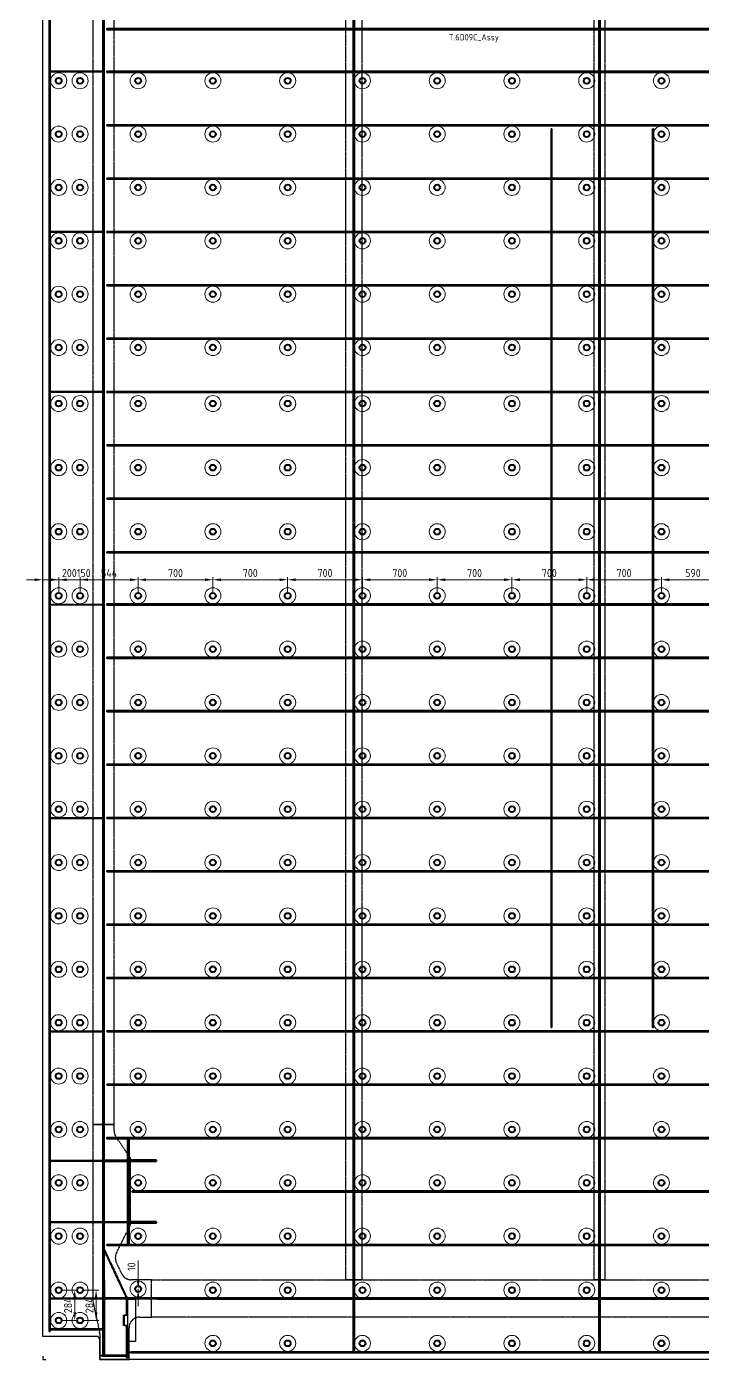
# Model space of a CAD drawing. Header units: millimetres. Extents: x -15442 to 12548, y -1071 to 35750.
# Drawn here: x -693 to 5634, y 10174 to 22660 of the extents above; entities that cross this region are included whole.
import ezdxf

# ---------------------------------------------------------------- set-up
doc = ezdxf.new("R2010")
doc.units = ezdxf.units.MM
for name, pattern in [('AM_ISO02W050', [7.5, 6, -1.5]), ('AM_ISO08W050', [18, 12, -1.5, 3, -1.5]), ('AM_ISO09W050', [22.5, 12, -1.5, 3, -1.5, 3, -1.5])]:
    doc.linetypes.add(name, pattern=pattern)
for name, color, linetype, lineweight in [('Mechanical-AM_0', 7, 'Continuous', 40), ('Mechanical-AM_11', 3, 'AM_ISO09W050', 25), ('Mechanical-AM_3', 6, 'AM_ISO02W050', 35), ('Mechanical-AM_7', 4, 'AM_ISO08W050', 25), ('Mechanical-AM_9', 253, 'Continuous', 0)]:
    doc.layers.add(name, color=color, linetype=linetype, lineweight=lineweight)
doc.styles.add('ACISOTS', font='isocp.shx', dxfattribs={"height": 1})
doc.styles.get("Standard").update_dxf_attribs({"font": 'ISOCP.SHX'})
doc.dimstyles.new('AM_ISO', dxfattribs={"dimtxt": 3, "dimasz": 3, "dimexe": 1, "dimexo": 1, "dimgap": 1, "dimtad": 1, "dimdec": 0, "dimdsep": 46, "dimtxsty": 'Standard', "dimcen": 0, "dimclrd": 256, "dimclre": 256, "dimclrt": 2, "dimadec": 0, "dimazin": 2, "dimtp": 0.1, "dimtm": 0.1, "dimtfac": 0.71, "dimtdec": 0, "dimtmove": 0, "dimatfit": 3, "dimfxl": 1, "dimtzin": 0, "dimlwd": -1, "dimlwe": -1, "dimarcsym": 1})

# ---------------------------------------------------------------- blocks, each defined once
blk = doc.blocks.new('cover in closed box DN90xSCH40')
for points in [[(30, 51), (5, 51), (5, 45), (30, 45)], [(36, -48), (36, 48), (30, 48), (30, -48)], [(30, -45), (5, -45), (5, -51), (30, -51)]]:
    blk.add_lwpolyline(points, close=True)
for points in [[(5, 51), (2, 51), (5, 48)], [(30, 48), (30, 51), (33, 48)], [(5, -51), (5, -48), (2, -51)], [(30, -48), (30, -51), (33, -48)]]:
    blk.add_solid(points)
blk = doc.blocks.new('*D1856')
at = {"layer": 'Defpoints', "color": 0, "transparency": 16777216}
for p in [(-393, 17478), (-543, 17328), (-393, 17328)]:
    blk.add_point(p, dxfattribs=at)
at = {"layer": 'Mechanical-AM_9', "transparency": 16777216}
for p, q in [((-543, 17353), (-543, 17503)), ((-393, 17353), (-393, 17503)), ((-618, 17478), (-693, 17478)), ((-543, 17478), (-393, 17478)), ((-318, 17478), (-73, 17478))]:
    blk.add_line(p, q, dxfattribs=at)
for points in [[(-618, 17491), (-618, 17466), (-543, 17478)], [(-318, 17491), (-318, 17466), (-393, 17478)]]:
    blk.add_solid(points, dxfattribs=at)
at = {"layer": 'Mechanical-AM_9', "color": 2, "transparency": 16777216, "insert": (-158, 17541), "char_height": 75, "attachment_point": 5}
blk.add_mtext('150', dxfattribs=at)
blk = doc.blocks.new('*D1855')
at = {"layer": 'Defpoints', "color": 0, "transparency": 16777216}
for p in [(-193, 17478), (-393, 17328), (-193, 17328)]:
    blk.add_point(p, dxfattribs=at)
at = {"layer": 'Mechanical-AM_9', "transparency": 16777216}
for p, q in [((-393, 17353), (-393, 17503)), ((-193, 17353), (-193, 17503)), ((-468, 17478), (-543, 17478)), ((-393, 17478), (-193, 17478)), ((-118, 17478), (-43, 17478))]:
    blk.add_line(p, q, dxfattribs=at)
for points in [[(-468, 17491), (-468, 17466), (-393, 17478)], [(-118, 17491), (-118, 17466), (-193, 17478)]]:
    blk.add_solid(points, dxfattribs=at)
at = {"layer": 'Mechanical-AM_9', "color": 2, "transparency": 16777216, "insert": (-293, 17541), "char_height": 75, "attachment_point": 5}
blk.add_mtext('200', dxfattribs=at)
blk = doc.blocks.new('*D1854')
at = {"layer": 'Defpoints', "color": 0, "transparency": 16777216}
for p in [(351, 17478), (-193, 17328), (351, 17328)]:
    blk.add_point(p, dxfattribs=at)
at = {"layer": 'Mechanical-AM_9', "transparency": 16777216}
for p, q in [((-193, 17353), (-193, 17503)), ((351, 17353), (351, 17503)), ((-118, 17478), (276, 17478))]:
    blk.add_line(p, q, dxfattribs=at)
for points in [[(-118, 17491), (-118, 17466), (-193, 17478)], [(276, 17491), (276, 17466), (351, 17478)]]:
    blk.add_solid(points, dxfattribs=at)
at = {"layer": 'Mechanical-AM_9', "color": 2, "transparency": 16777216, "insert": (79, 17541), "char_height": 75, "attachment_point": 5}
blk.add_mtext('544', dxfattribs=at)
blk = doc.blocks.new('*D1853')
at = {"layer": 'Defpoints', "color": 0, "transparency": 16777216}
for p in [(1051, 17478), (351, 17328), (1051, 17328)]:
    blk.add_point(p, dxfattribs=at)
at = {"layer": 'Mechanical-AM_9', "transparency": 16777216}
for p, q in [((351, 17353), (351, 17503)), ((1051, 17353), (1051, 17503)), ((426, 17478), (976, 17478))]:
    blk.add_line(p, q, dxfattribs=at)
for points in [[(426, 17491), (426, 17466), (351, 17478)], [(976, 17491), (976, 17466), (1051, 17478)]]:
    blk.add_solid(points, dxfattribs=at)
at = {"layer": 'Mechanical-AM_9', "color": 2, "transparency": 16777216, "insert": (701, 17541), "char_height": 75, "attachment_point": 5}
blk.add_mtext('700', dxfattribs=at)
blk = doc.blocks.new('*D1852')
at = {"layer": 'Defpoints', "color": 0, "transparency": 16777216}
for p in [(1751, 17478), (1051, 17328), (1751, 17328)]:
    blk.add_point(p, dxfattribs=at)
at = {"layer": 'Mechanical-AM_9', "transparency": 16777216}
for p, q in [((1051, 17353), (1051, 17503)), ((1751, 17353), (1751, 17503)), ((1126, 17478), (1676, 17478))]:
    blk.add_line(p, q, dxfattribs=at)
for points in [[(1126, 17491), (1126, 17466), (1051, 17478)], [(1676, 17491), (1676, 17466), (1751, 17478)]]:
    blk.add_solid(points, dxfattribs=at)
at = {"layer": 'Mechanical-AM_9', "color": 2, "transparency": 16777216, "insert": (1401, 17541), "char_height": 75, "attachment_point": 5}
blk.add_mtext('700', dxfattribs=at)
blk = doc.blocks.new('*D1851')
at = {"layer": 'Defpoints', "color": 0, "transparency": 16777216}
for p in [(2451, 17478), (1751, 17328), (2451, 17328)]:
    blk.add_point(p, dxfattribs=at)
at = {"layer": 'Mechanical-AM_9', "transparency": 16777216}
for p, q in [((1751, 17353), (1751, 17503)), ((2451, 17353), (2451, 17503)), ((1826, 17478), (2376, 17478))]:
    blk.add_line(p, q, dxfattribs=at)
for points in [[(1826, 17491), (1826, 17466), (1751, 17478)], [(2376, 17491), (2376, 17466), (2451, 17478)]]:
    blk.add_solid(points, dxfattribs=at)
at = {"layer": 'Mechanical-AM_9', "color": 2, "transparency": 16777216, "insert": (2101, 17541), "char_height": 75, "attachment_point": 5}
blk.add_mtext('700', dxfattribs=at)
blk = doc.blocks.new('*D1850')
at = {"layer": 'Defpoints', "color": 0, "transparency": 16777216}
for p in [(3151, 17478), (2451, 17328), (3151, 17328)]:
    blk.add_point(p, dxfattribs=at)
at = {"layer": 'Mechanical-AM_9', "transparency": 16777216}
for p, q in [((2451, 17353), (2451, 17503)), ((3151, 17353), (3151, 17503)), ((2526, 17478), (3076, 17478))]:
    blk.add_line(p, q, dxfattribs=at)
for points in [[(2526, 17491), (2526, 17466), (2451, 17478)], [(3076, 17491), (3076, 17466), (3151, 17478)]]:
    blk.add_solid(points, dxfattribs=at)
at = {"layer": 'Mechanical-AM_9', "color": 2, "transparency": 16777216, "insert": (2801, 17541), "char_height": 75, "attachment_point": 5}
blk.add_mtext('700', dxfattribs=at)
blk = doc.blocks.new('*D1849')
at = {"layer": 'Defpoints', "color": 0, "transparency": 16777216}
for p in [(3851, 17478), (3151, 17328), (3851, 17328)]:
    blk.add_point(p, dxfattribs=at)
at = {"layer": 'Mechanical-AM_9', "transparency": 16777216}
for p, q in [((3151, 17353), (3151, 17503)), ((3851, 17353), (3851, 17503)), ((3226, 17478), (3776, 17478))]:
    blk.add_line(p, q, dxfattribs=at)
for points in [[(3226, 17491), (3226, 17466), (3151, 17478)], [(3776, 17491), (3776, 17466), (3851, 17478)]]:
    blk.add_solid(points, dxfattribs=at)
at = {"layer": 'Mechanical-AM_9', "color": 2, "transparency": 16777216, "insert": (3501, 17541), "char_height": 75, "attachment_point": 5}
blk.add_mtext('700', dxfattribs=at)
blk = doc.blocks.new('*D1848')
at = {"layer": 'Defpoints', "color": 0, "transparency": 16777216}
for p in [(4551, 17478), (3851, 17328), (4551, 17328)]:
    blk.add_point(p, dxfattribs=at)
at = {"layer": 'Mechanical-AM_9', "transparency": 16777216}
for p, q in [((3851, 17353), (3851, 17503)), ((4551, 17353), (4551, 17503)), ((3926, 17478), (4476, 17478))]:
    blk.add_line(p, q, dxfattribs=at)
for points in [[(3926, 17491), (3926, 17466), (3851, 17478)], [(4476, 17491), (4476, 17466), (4551, 17478)]]:
    blk.add_solid(points, dxfattribs=at)
at = {"layer": 'Mechanical-AM_9', "color": 2, "transparency": 16777216, "insert": (4201, 17541), "char_height": 75, "attachment_point": 5}
blk.add_mtext('700', dxfattribs=at)
blk = doc.blocks.new('*D1847')
at = {"layer": 'Defpoints', "color": 0, "transparency": 16777216}
for p in [(5251, 17478), (4551, 17328), (5251, 17328)]:
    blk.add_point(p, dxfattribs=at)
at = {"layer": 'Mechanical-AM_9', "transparency": 16777216}
for p, q in [((4551, 17353), (4551, 17503)), ((5251, 17353), (5251, 17503)), ((4626, 17478), (5176, 17478))]:
    blk.add_line(p, q, dxfattribs=at)
for points in [[(4626, 17491), (4626, 17466), (4551, 17478)], [(5176, 17491), (5176, 17466), (5251, 17478)]]:
    blk.add_solid(points, dxfattribs=at)
at = {"layer": 'Mechanical-AM_9', "color": 2, "transparency": 16777216, "insert": (4901, 17541), "char_height": 75, "attachment_point": 5}
blk.add_mtext('700', dxfattribs=at)
blk = doc.blocks.new('*D1846')
at = {"layer": 'Defpoints', "color": 0, "transparency": 16777216}
for p in [(5841, 17478), (5251, 17328), (5841, 17328)]:
    blk.add_point(p, dxfattribs=at)
at = {"layer": 'Mechanical-AM_9', "transparency": 16777216}
for p, q in [((5251, 17353), (5251, 17503)), ((5841, 17353), (5841, 17503)), ((5326, 17478), (5766, 17478))]:
    blk.add_line(p, q, dxfattribs=at)
for points in [[(5326, 17491), (5326, 17466), (5251, 17478)], [(5766, 17491), (5766, 17466), (5841, 17478)]]:
    blk.add_solid(points, dxfattribs=at)
at = {"layer": 'Mechanical-AM_9', "color": 2, "transparency": 16777216, "insert": (5546, 17541), "char_height": 75, "attachment_point": 5}
blk.add_mtext('590', dxfattribs=at)
blk = doc.blocks.new('*D1801')
at = {"layer": 'Defpoints', "color": 0, "transparency": 16777216}
for p in [(-393, 10823), (-393, 10539), (-243, 10539)]:
    blk.add_point(p, dxfattribs=at)
at = {"layer": 'Mechanical-AM_9', "transparency": 16777216}
for p, q in [((-368, 10823), (-218, 10823)), ((-243, 10748), (-243, 10614)), ((-368, 10539), (-218, 10539))]:
    blk.add_line(p, q, dxfattribs=at)
for points in [[(-255, 10748), (-230, 10748), (-243, 10823)], [(-255, 10614), (-230, 10614), (-243, 10539)]]:
    blk.add_solid(points, dxfattribs=at)
at = {"layer": 'Mechanical-AM_9', "color": 2, "transparency": 16777216, "insert": (-305, 10681), "char_height": 75, "attachment_point": 5, "rotation": 90}
blk.add_mtext('284', dxfattribs=at)
blk = doc.blocks.new('*D1799')
at = {"layer": 'Defpoints', "color": 0, "transparency": 16777216}
for p in [(-193, 10823), (-193, 10539), (-43, 10539)]:
    blk.add_point(p, dxfattribs=at)
at = {"layer": 'Mechanical-AM_9', "transparency": 16777216}
for p, q in [((-168, 10823), (-18, 10823)), ((-43, 10748), (-43, 10614)), ((-168, 10539), (-18, 10539))]:
    blk.add_line(p, q, dxfattribs=at)
for points in [[(-55, 10748), (-30, 10748), (-43, 10823)], [(-55, 10614), (-30, 10614), (-43, 10539)]]:
    blk.add_solid(points, dxfattribs=at)
at = {"layer": 'Mechanical-AM_9', "color": 2, "transparency": 16777216, "insert": (-105, 10681), "char_height": 75, "attachment_point": 5, "rotation": 90}
blk.add_mtext('284', dxfattribs=at)
blk = doc.blocks.new('*D1860')
at = {"layer": 'Defpoints', "color": 0, "transparency": 16777216}
for p in [(351, 10833), (351, 10833), (351, 10823)]:
    blk.add_point(p, dxfattribs=at)
at = {"layer": 'Mechanical-AM_9', "transparency": 16777216}
for p, q in [((351, 10908), (351, 11101)), ((351, 10823), (351, 10833)), ((351, 10748), (351, 10673))]:
    blk.add_line(p, q, dxfattribs=at)
for points in [[(339, 10908), (364, 10908), (351, 10833)], [(339, 10748), (364, 10748), (351, 10823)]]:
    blk.add_solid(points, dxfattribs=at)
at = {"layer": 'Mechanical-AM_9', "color": 2, "transparency": 16777216, "insert": (289, 11042), "char_height": 75, "attachment_point": 5, "rotation": 90}
blk.add_mtext('10', dxfattribs=at)
blk = doc.blocks.new('PNL_01_2_L.H_2_2_2', base_point=(-542.7, 10174.2))
for centre in [(-392.7, 22153.3), (-192.7, 22153.3), (351.2, 22153.3), (1051.2, 22153.3), (1751.2, 22153.3), (2451.2, 22153.3), (3151.2, 22153.3), (3851.2, 22153.3), (4551.2, 22153.3), (5251.2, 22153.3), (-392.7, 21653.3), (-192.7, 21653.3), (351.2, 21653.3), (1051.2, 21653.3), (1751.2, 21653.3), (2451.2, 21653.3), (3151.2, 21653.3), (3851.2, 21653.3), (4551.2, 21653.3), (5251.2, 21653.3), (-392.7, 21153.3), (-192.7, 21153.3), (351.2, 21153.3), (1051.2, 21153.3), (1751.2, 21153.3), (2451.2, 21153.3), (3151.2, 21153.3), (3851.2, 21153.3), (4551.2, 21153.3), (5251.2, 21153.3), (-392.7, 20653.3), (-192.7, 20653.3), (351.2, 20653.3), (1051.2, 20653.3), (1751.2, 20653.3), (2451.2, 20653.3), (3151.2, 20653.3), (3851.2, 20653.3), (4551.2, 20653.3), (5251.2, 20653.3), (-392.7, 20153.3), (-192.7, 20153.3), (351.2, 20153.3), (1051.2, 20153.3), (1751.2, 20153.3), (2451.2, 20153.3), (3151.2, 20153.3), (3851.2, 20153.3), (4551.2, 20153.3), (5251.2, 20153.3), (-392.7, 19653.3), (-192.7, 19653.3), (351.2, 19653.3), (1051.2, 19653.3), (1751.2, 19653.3), (2451.2, 19653.3), (3151.2, 19653.3), (3851.2, 19653.3), (4551.2, 19653.3), (5251.2, 19653.3), (-392.7, 19128.3), (-192.7, 19128.3), (351.2, 19128.3), (1051.2, 19128.3), (1751.2, 19128.3), (2451.2, 19128.3), (3151.2, 19128.3), (3851.2, 19128.3), (4551.2, 19128.3), (5251.2, 19128.3), (-392.7, 18528.3), (-192.7, 18528.3), (351.2, 18528.3), (1051.2, 18528.3), (1751.2, 18528.3), (2451.2, 18528.3), (3151.2, 18528.3), (3851.2, 18528.3), (4551.2, 18528.3), (5251.2, 18528.3), (-392.7, 17928.3), (-192.7, 17928.3), (351.2, 17928.3), (1051.2, 17928.3), (1751.2, 17928.3), (2451.2, 17928.3), (3151.2, 17928.3), (3851.2, 17928.3), (4551.2, 17928.3), (5251.2, 17928.3), (-392.7, 17328.3), (-192.7, 17328.3), (351.2, 17328.3), (1051.2, 17328.3), (1751.2, 17328.3), (2451.2, 17328.3), (3151.2, 17328.3), (3851.2, 17328.3), (4551.2, 17328.3), (5251.2, 17328.3), (-392.7, 16828.3), (-192.7, 16828.3), (351.2, 16828.3), (1051.2, 16828.3), (1751.2, 16828.3), (2451.2, 16828.3), (3151.2, 16828.3), (3851.2, 16828.3), (4551.2, 16828.3), (5251.2, 16828.3), (-392.7, 16328.3), (-192.7, 16328.3), (351.2, 16328.3), (1051.2, 16328.3), (1751.2, 16328.3), (2451.2, 16328.3), (3151.2, 16328.3), (3851.2, 16328.3), (4551.2, 16328.3), (5251.2, 16328.3), (-392.7, 15828.3), (-192.7, 15828.3), (351.2, 15828.3), (1051.2, 15828.3), (1751.2, 15828.3), (2451.2, 15828.3), (3151.2, 15828.3), (3851.2, 15828.3), (4551.2, 15828.3), (5251.2, 15828.3), (-392.7, 15328.3), (-192.7, 15328.3), (351.2, 15328.3), (1051.2, 15328.3), (1751.2, 15328.3), (2451.2, 15328.3), (3151.2, 15328.3), (3851.2, 15328.3), (4551.2, 15328.3), (5251.2, 15328.3), (-392.7, 14828.3), (-192.7, 14828.3), (351.2, 14828.3), (1051.2, 14828.3), (1751.2, 14828.3), (2451.2, 14828.3), (3151.2, 14828.3), (3851.2, 14828.3), (4551.2, 14828.3), (5251.2, 14828.3), (-392.7, 14328.3), (-192.7, 14328.3), (351.2, 14328.3), (1051.2, 14328.3), (1751.2, 14328.3), (2451.2, 14328.3), (3151.2, 14328.3), (3851.2, 14328.3), (4551.2, 14328.3), (5251.2, 14328.3), (-392.7, 13828.3), (-192.7, 13828.3), (351.2, 13828.3), (1051.2, 13828.3), (1751.2, 13828.3), (2451.2, 13828.3), (3151.2, 13828.3), (3851.2, 13828.3), (4551.2, 13828.3), (5251.2, 13828.3), (-392.7, 13328.3), (-192.7, 13328.3), (351.2, 13328.3), (1051.2, 13328.3), (1751.2, 13328.3), (2451.2, 13328.3), (3151.2, 13328.3), (3851.2, 13328.3), (4551.2, 13328.3), (5251.2, 13328.3), (-392.7, 12828.3), (-192.7, 12828.3), (351.2, 12828.3), (1051.2, 12828.3), (1751.2, 12828.3), (2451.2, 12828.3), (3151.2, 12828.3), (3851.2, 12828.3), (4551.2, 12828.3), (5251.2, 12828.3), (-392.7, 12328.3), (-192.7, 12328.3), (351.2, 12328.3), (1051.2, 12328.3), (1751.2, 12328.3), (2451.2, 12328.3), (3151.2, 12328.3), (3851.2, 12328.3), (4551.2, 12328.3), (5251.2, 12328.3), (-392.7, 11828.3), (-192.7, 11828.3), (351.2, 11828.3), (1051.2, 11828.3), (1751.2, 11828.3), (2451.2, 11828.3), (3151.2, 11828.3), (3851.2, 11828.3), (4551.2, 11828.3), (5251.2, 11828.3), (-392.7, 11328.3), (-192.7, 11328.3), (351.2, 11328.3), (1051.2, 11328.3), (1751.2, 11328.3), (2451.2, 11328.3), (3151.2, 11328.3), (3851.2, 11328.3), (4551.2, 11328.3), (5251.2, 11328.3), (351.2, 10833.3), (1051.2, 10823.3), (1751.2, 10823.3), (2451.2, 10823.3), (3151.2, 10823.3), (3851.2, 10823.3), (4551.2, 10823.3), (5251.2, 10823.3), (1051.2, 10324.2), (1751.2, 10324.2), (2451.2, 10324.2), (3151.2, 10324.2), (3851.2, 10324.2), (4551.2, 10324.2), (5251.2, 10324.2)]:
    blk.add_circle(centre, 27.5)
at = {"color": 4}
for centre in [(-392.7, 10823.3), (-192.7, 10823.3), (-392.7, 10539.2), (-192.7, 10539.2)]:
    blk.add_circle(centre, 27.5, dxfattribs=at)
at = {"layer": 'Mechanical-AM_9'}
for centre in [(-392.7, 22153.3), (-192.7, 22153.3), (351.2, 22153.3), (1051.2, 22153.3), (1751.2, 22153.3), (2451.2, 22153.3), (3151.2, 22153.3), (3851.2, 22153.3), (4551.2, 22153.3), (5251.2, 22153.3), (-392.7, 21653.3), (-192.7, 21653.3), (351.2, 21653.3), (1051.2, 21653.3), (1751.2, 21653.3), (2451.2, 21653.3), (3151.2, 21653.3), (3851.2, 21653.3), (4551.2, 21653.3), (5251.2, 21653.3), (-392.7, 21153.3), (-192.7, 21153.3), (351.2, 21153.3), (1051.2, 21153.3), (1751.2, 21153.3), (2451.2, 21153.3), (3151.2, 21153.3), (3851.2, 21153.3), (4551.2, 21153.3), (5251.2, 21153.3), (-392.7, 20653.3), (-192.7, 20653.3), (351.2, 20653.3), (1051.2, 20653.3), (1751.2, 20653.3), (2451.2, 20653.3), (3151.2, 20653.3), (3851.2, 20653.3), (4551.2, 20653.3), (5251.2, 20653.3), (-392.7, 20153.3), (-192.7, 20153.3), (351.2, 20153.3), (1051.2, 20153.3), (1751.2, 20153.3), (2451.2, 20153.3), (3151.2, 20153.3), (3851.2, 20153.3), (4551.2, 20153.3), (5251.2, 20153.3), (-392.7, 19653.3), (-192.7, 19653.3), (351.2, 19653.3), (1051.2, 19653.3), (1751.2, 19653.3), (2451.2, 19653.3), (3151.2, 19653.3), (3851.2, 19653.3), (4551.2, 19653.3), (5251.2, 19653.3), (-392.7, 19128.3), (-192.7, 19128.3), (351.2, 19128.3), (1051.2, 19128.3), (1751.2, 19128.3), (2451.2, 19128.3), (3151.2, 19128.3), (3851.2, 19128.3), (4551.2, 19128.3), (5251.2, 19128.3), (-392.7, 18528.3), (-192.7, 18528.3), (351.2, 18528.3), (1051.2, 18528.3), (1751.2, 18528.3), (2451.2, 18528.3), (3151.2, 18528.3), (3851.2, 18528.3), (4551.2, 18528.3), (5251.2, 18528.3), (-392.7, 17928.3), (-192.7, 17928.3), (351.2, 17928.3), (1051.2, 17928.3), (1751.2, 17928.3), (2451.2, 17928.3), (3151.2, 17928.3), (3851.2, 17928.3), (4551.2, 17928.3), (5251.2, 17928.3), (-392.7, 17328.3), (-192.7, 17328.3), (351.2, 17328.3), (1051.2, 17328.3), (1751.2, 17328.3), (2451.2, 17328.3), (3151.2, 17328.3), (3851.2, 17328.3), (4551.2, 17328.3), (5251.2, 17328.3), (-392.7, 16828.3), (-192.7, 16828.3), (351.2, 16828.3), (1051.2, 16828.3), (1751.2, 16828.3), (2451.2, 16828.3), (3151.2, 16828.3), (3851.2, 16828.3), (4551.2, 16828.3), (5251.2, 16828.3), (-392.7, 16328.3), (-192.7, 16328.3), (351.2, 16328.3), (1051.2, 16328.3), (1751.2, 16328.3), (2451.2, 16328.3), (3151.2, 16328.3), (3851.2, 16328.3), (4551.2, 16328.3), (5251.2, 16328.3), (-392.7, 15828.3), (-192.7, 15828.3), (351.2, 15828.3), (1051.2, 15828.3), (1751.2, 15828.3), (2451.2, 15828.3), (3151.2, 15828.3), (3851.2, 15828.3), (4551.2, 15828.3), (5251.2, 15828.3), (-392.7, 15328.3), (-192.7, 15328.3), (351.2, 15328.3), (1051.2, 15328.3), (1751.2, 15328.3), (2451.2, 15328.3), (3151.2, 15328.3), (3851.2, 15328.3), (4551.2, 15328.3), (5251.2, 15328.3), (-392.7, 14828.3), (-192.7, 14828.3), (351.2, 14828.3), (1051.2, 14828.3), (1751.2, 14828.3), (2451.2, 14828.3), (3151.2, 14828.3), (3851.2, 14828.3), (4551.2, 14828.3), (5251.2, 14828.3), (-392.7, 14328.3), (-192.7, 14328.3), (351.2, 14328.3), (1051.2, 14328.3), (1751.2, 14328.3), (2451.2, 14328.3), (3151.2, 14328.3), (3851.2, 14328.3), (4551.2, 14328.3), (5251.2, 14328.3), (-392.7, 13828.3), (-192.7, 13828.3), (351.2, 13828.3), (1051.2, 13828.3), (1751.2, 13828.3), (2451.2, 13828.3), (3151.2, 13828.3), (3851.2, 13828.3), (4551.2, 13828.3), (5251.2, 13828.3), (-392.7, 13328.3), (-192.7, 13328.3), (351.2, 13328.3), (1051.2, 13328.3), (1751.2, 13328.3), (2451.2, 13328.3), (3151.2, 13328.3), (3851.2, 13328.3), (4551.2, 13328.3), (5251.2, 13328.3), (-392.7, 12828.3), (-192.7, 12828.3), (351.2, 12828.3), (1051.2, 12828.3), (1751.2, 12828.3), (2451.2, 12828.3), (3151.2, 12828.3), (3851.2, 12828.3), (4551.2, 12828.3), (5251.2, 12828.3), (-392.7, 12328.3), (-192.7, 12328.3), (351.2, 12328.3), (1051.2, 12328.3), (1751.2, 12328.3), (2451.2, 12328.3), (3151.2, 12328.3), (3851.2, 12328.3), (4551.2, 12328.3), (5251.2, 12328.3), (-392.7, 11828.3), (-192.7, 11828.3), (351.2, 11828.3), (1051.2, 11828.3), (1751.2, 11828.3), (2451.2, 11828.3), (3151.2, 11828.3), (3851.2, 11828.3), (4551.2, 11828.3), (5251.2, 11828.3), (-392.7, 11328.3), (-192.7, 11328.3), (351.2, 11328.3), (1051.2, 11328.3), (1751.2, 11328.3), (2451.2, 11328.3), (3151.2, 11328.3), (3851.2, 11328.3), (4551.2, 11328.3), (5251.2, 11328.3), (-392.7, 10823.3), (-192.7, 10823.3), (351.2, 10833.3), (1051.2, 10823.3), (1751.2, 10823.3), (2451.2, 10823.3), (3151.2, 10823.3), (3851.2, 10823.3), (4551.2, 10823.3), (5251.2, 10823.3), (-392.7, 10539.2), (-192.7, 10539.2), (1051.2, 10324.2), (1751.2, 10324.2), (2451.2, 10324.2), (3151.2, 10324.2), (3851.2, 10324.2), (4551.2, 10324.2), (5251.2, 10324.2)]:
    blk.add_circle(centre, 75, dxfattribs=at)
for p1, p2, distance, picture, middle in [((-542.7, 17328.3), (-392.7, 17328.3), 150, '*D1856', (-157.6, 17540.8)), ((-392.7, 17328.3), (-192.7, 17328.3), 150, '*D1855', (-292.7, 17540.8)), ((-192.7, 17328.3), (351.2, 17328.3), 150, '*D1854', (79.3, 17540.8)), ((351.2, 17328.3), (1051.2, 17328.3), 150, '*D1853', (701.2, 17540.8)), ((1051.2, 17328.3), (1751.2, 17328.3), 150, '*D1852', (1401.2, 17540.8)), ((1751.2, 17328.3), (2451.2, 17328.3), 150, '*D1851', (2101.2, 17540.8)), ((2451.2, 17328.3), (3151.2, 17328.3), 150, '*D1850', (2801.2, 17540.8)), ((3151.2, 17328.3), (3851.2, 17328.3), 150, '*D1849', (3501.2, 17540.8)), ((3851.2, 17328.3), (4551.2, 17328.3), 150, '*D1848', (4201.2, 17540.8)), ((4551.2, 17328.3), (5251.2, 17328.3), 150, '*D1847', (4901.2, 17540.8)), ((5251.2, 17328.3), (5841.2, 17328.3), 150, '*D1846', (5546.2, 17540.8)), ((351.2, 10823.3), (351.2, 10833.3), 0, '*D1860', (288.7, 11042.1)), ((-392.7, 10823.3), (-392.7, 10539.2), 150, '*D1801', (-305.2, 10681.3)), ((-192.7, 10823.3), (-192.7, 10539.2), 150, '*D1799', (-105.2, 10681.3))]:
    dim = blk.add_aligned_dim(p1=p1, p2=p2, distance=distance, dimstyle='AM_ISO', override={"dimscale": 25}, dxfattribs=at)
    dim.commit()
    dim.dimension.update_dxf_attribs({"geometry": picture, "text_midpoint": middle})

msp = doc.modelspace()

# ---------------------------------------------------------------- linework, layer by layer
msp.add_lwpolyline([(-7.7, 24404.2), (11642.3, 24404.2), (11642.3, 23959.2, 0.4142136), (11672.3, 23929.2), (12227.3, 23929.2), (12227.3, 10389.2), (11672.3, 10389.2, 0.4142136), (11642.3, 10359.2), (11642.3, 10174.2), (-7.7, 10174.2), (-7.7, 10359.2, 0.4142136), (-37.7, 10389.2), (-542.7, 10389.2), (-542.7, 23929.2), (-37.7, 23929.2, 0.4142136), (-7.7, 23959.2)], format="xyb", close=True)
msp.add_lwpolyline([(255.8, 10736.7), (326.8, 10736.7), (326.8, 10341.7), (255.8, 10341.7)], close=True)
at = {"layer": 'Mechanical-AM_0', "linetype": 'AM_ISO02W050'}
for points in [[(2367.3, 23830.7), (2373.3, 23830.7), (2373.3, 10747.7), (2367.3, 10747.7)], [(4667.3, 23830.7), (4673.3, 23830.7), (4673.3, 10747.7), (4667.3, 10747.7)], [(22.3, 23664.2), (28.3, 23664.2), (28.3, 10914.2), (22.3, 10914.2)], [(-472.7, 22241.7), (22.3, 22241.7), (22.3, 22235.7), (-472.7, 22235.7)], [(-472.7, 20741.7), (22.3, 20741.7), (22.3, 20735.7), (-472.7, 20735.7)], [(-472.7, 19241.7), (22.3, 19241.7), (22.3, 19235.7), (-472.7, 19235.7)], [(-472.7, 17247.7), (22.3, 17247.7), (22.3, 17241.7), (-472.7, 17241.7)], [(-472.7, 15247.7), (22.3, 15247.7), (22.3, 15241.7), (-472.7, 15241.7)], [(-472.7, 13247.7), (22.3, 13247.7), (22.3, 13241.7), (-472.7, 13241.7)], [(263.8, 11251.7), (253.8, 11251.7), (253.8, 12241.7), (263.8, 12241.7)], [(-472.7, 12035.7), (22.3, 12035.7), (22.3, 12029.7), (-472.7, 12029.7)], [(253.8, 12029.7), (253.8, 12035.7), (28.3, 12035.7), (28.3, 12029.7)], [(523.8, 12039.7), (263.8, 12039.7), (263.8, 12029.7), (523.8, 12029.7)], [(-472.7, 11463.7), (22.3, 11463.7), (22.3, 11457.7), (-472.7, 11457.7)], [(253.8, 11463.7), (253.8, 11457.7), (28.3, 11457.7), (28.3, 11463.7)], [(523.8, 11463.7), (263.8, 11463.7), (263.8, 11453.7), (523.8, 11453.7)], [(246.3, 10754.3), (33.8, 11206.9), (28.3, 11204.3), (240.8, 10751.7)], [(22.3, 10914.2), (32.3, 10914.2), (32.3, 10214.2), (22.3, 10214.2)], [(-472.7, 10747.7), (22.3, 10747.7), (22.3, 10741.7), (-472.7, 10741.7)], [(32.3, 10751.7), (532.3, 10751.7), (532.3, 10741.7), (32.3, 10741.7)], [(240.8, 10590.2), (250.8, 10590.2), (250.8, 10741.7), (240.8, 10741.7)], [(532.3, 10741.7), (5938.3, 10741.7), (5938.3, 10747.7), (532.3, 10747.7)], [(2367.3, 10741.7), (2373.3, 10741.7), (2373.3, 10244.2), (2367.3, 10244.2)], [(4667.3, 10741.7), (4673.3, 10741.7), (4673.3, 10244.2), (4667.3, 10244.2)], [(240.8, 10189.2), (250.8, 10189.2), (250.8, 10488.2), (240.8, 10488.2)], [(7.3, 10214.2), (240.8, 10214.2), (240.8, 10204.2), (7.3, 10204.2)]]:
    msp.add_lwpolyline(points, close=True, dxfattribs=at)
at = {"layer": 'Mechanical-AM_11', "color": 3}
for points in [[(2445.3, 10919.7), (2295.3, 10919.7), (2295.3, 23658.7), (2445.3, 23658.7)], [(4720.3, 10919.7), (4620.3, 10919.7), (4620.3, 23658.7), (4720.3, 23658.7)], [(125.3, 23303.7), (-74.7, 23303.7), (-74.7, 12374), (125.3, 12374)], [(7188.3, 10569.7), (7128.3, 10549.2), (5848.3, 10549.2), (5788.3, 10569.7), (474.8, 10569.7), (474.8, 10919.7), (5788.3, 10919.7), (5848.3, 10899.2), (7128.3, 10899.2), (7188.3, 10919.7), (11159.8, 10919.7), (11159.8, 10569.7)]]:
    msp.add_lwpolyline(points, close=True, dxfattribs=at)
msp.add_lwpolyline([(147.8, 11171), (278.8, 11433.7), (278.8, 12059.7), (142.4, 12261.9, -0.149477), (125.3, 12317.8), (125.3, 12374), (-74.7, 12374), (-74.7, 10726.7), (-10, 10430.1, -0.0537484), (-7.7, 10408.8), (-7.7, 10174.2), (265.8, 10174.2), (265.8, 10469.7, -0.4142136), (365.8, 10569.7), (474.8, 10569.7), (474.8, 10919.7), (287.3, 10919.7, -0.2907603), (196.8, 10977.2), (146.8, 11083.9, -0.2293029)], format="xyb", close=True, dxfattribs=at)
at = {"layer": 'Mechanical-AM_3', "color": 30, "linetype": 'AM_ISO02W050'}
for points in [[(-472.7, 10434.2), (-472.7, 23851.7), (-482.7, 23851.7), (-482.7, 10434.2)], [(11576.3, 22641.7), (58.3, 22641.7), (58.3, 22631.7), (11576.3, 22631.7)], [(11576.3, 22241.7), (58.3, 22241.7), (58.3, 22231.7), (11576.3, 22231.7)], [(11576.3, 21741.7), (58.3, 21741.7), (58.3, 21731.7), (11576.3, 21731.7)], [(11576.3, 21241.7), (58.3, 21241.7), (58.3, 21231.7), (11576.3, 21231.7)], [(11576.3, 20741.7), (58.3, 20741.7), (58.3, 20731.7), (11576.3, 20731.7)], [(11576.3, 20241.7), (58.3, 20241.7), (58.3, 20231.7), (11576.3, 20231.7)], [(11576.3, 19741.7), (58.3, 19741.7), (58.3, 19731.7), (11576.3, 19731.7)], [(11576.3, 19241.7), (58.3, 19241.7), (58.3, 19231.7), (11576.3, 19231.7)], [(11576.3, 18741.7), (58.3, 18741.7), (58.3, 18731.7), (11576.3, 18731.7)], [(11576.3, 18241.7), (58.3, 18241.7), (58.3, 18231.7), (11576.3, 18231.7)], [(11576.3, 17741.2), (58.3, 17741.2), (58.3, 17731.2), (11576.3, 17731.2)], [(11576.3, 17251.2), (58.3, 17251.2), (58.3, 17241.2), (11576.3, 17241.2)], [(11576.3, 16751.7), (58.3, 16751.7), (58.3, 16741.7), (11576.3, 16741.7)], [(11576.3, 16251.7), (58.3, 16251.7), (58.3, 16241.7), (11576.3, 16241.7)], [(11576.3, 15751.7), (58.3, 15751.7), (58.3, 15741.7), (11576.3, 15741.7)], [(11576.3, 15251.7), (58.3, 15251.7), (58.3, 15241.7), (11576.3, 15241.7)], [(11576.3, 14751.7), (58.3, 14751.7), (58.3, 14741.7), (11576.3, 14741.7)], [(11576.3, 14251.7), (58.3, 14251.7), (58.3, 14241.7), (11576.3, 14241.7)], [(11576.3, 13751.7), (58.3, 13751.7), (58.3, 13741.7), (11576.3, 13741.7)], [(6887.3, 13251.7), (58.3, 13251.7), (58.3, 13241.7), (6887.3, 13241.7)], [(11576.3, 12751.7), (58.3, 12751.7), (58.3, 12741.7), (11576.3, 12741.7)], [(11576.3, 12251.7), (58.3, 12251.7), (58.3, 12241.7), (11576.3, 12241.7)], [(11340.8, 11751.7), (293.8, 11751.7), (293.8, 11741.7), (11340.8, 11741.7)], [(11576.3, 11251.7), (58.3, 11251.7), (58.3, 11241.7), (11576.3, 11241.7)], [(280.8, 10244.2), (11353.8, 10244.2), (11353.8, 10234.2), (280.8, 10234.2)]]:
    msp.add_lwpolyline(points, close=True, dxfattribs=at)
at = {"layer": 'Mechanical-AM_3', "color": 6, "linetype": 'AM_ISO02W050'}
for points in [[(4217.3, 13281.7), (4217.3, 21701.7), (4225.3, 21701.7), (4225.3, 13281.7)], [(5175.3, 13281.7), (5175.3, 21701.7), (5167.3, 21701.7), (5167.3, 13281.7)], [(-472.7, 10459.2), (22.3, 10459.2), (22.3, 10449.2), (-472.7, 10449.2)]]:
    msp.add_lwpolyline(points, close=True, dxfattribs=at)
at = {"layer": 'Mechanical-AM_7'}
msp.add_lwpolyline([(-542.7, 10202.8), (-542.7, 10174.2), (-514.7, 10174.2)], dxfattribs=at)

# ---------------------------------------------------------------- block references
at = {"xscale": -1}
msp.add_blockref('cover in closed box DN90xSCH40', (250.8, 10539.2), dxfattribs=at)
at = {"layer": 'Mechanical-AM_0'}
msp.add_blockref('PNL_01_2_L.H_2_2_2', (-542.7, 10174.2), dxfattribs=at)

# ---------------------------------------------------------------- texts
at = {"layer": 'Mechanical-AM_9', "insert": (3260.2, 22591), "char_height": 60, "width": 700.989, "attachment_point": 1, "style": 'ACISOTS'}
msp.add_mtext('T.6D09C_Assy', dxfattribs=at)

doc.saveas('drawing.dxf')
